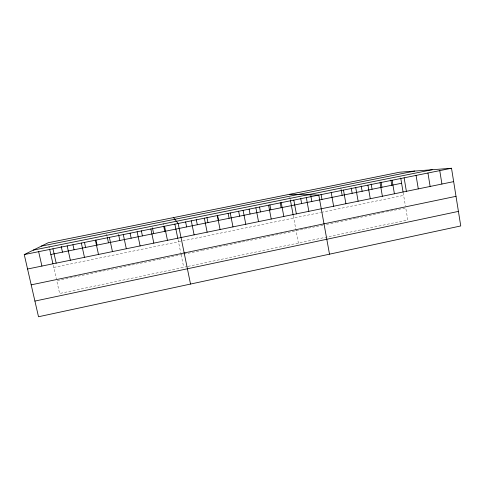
<?xml version="1.0" encoding="UTF-8"?>
<svg xmlns="http://www.w3.org/2000/svg" width="485" height="485" viewBox="0 0 485 485"><rect width="100%" height="100%" fill="white"/><g stroke="black" fill="none" stroke-linecap="round" stroke-linejoin="round"><path stroke-width="0.36" stroke-dasharray="2.42 1.82" d="M187.265 266.532L59.631 293.498L56.745 280.682L158.292 259.499M187.974 266.38L407.77 219.935L405.745 207.877L386.181 211.957M158.989 259.354L201.748 250.436M202.457 250.284L222.178 246.174M223.579 245.877L224.979 245.586M225.683 245.44L254.231 239.487M254.928 239.341L274.862 235.183M275.601 235.025L294.631 231.054M296.092 230.751L315.693 226.665M316.414 226.513L322.901 225.161M326.508 224.41L335.844 222.463M336.56 222.312L355.826 218.292M356.536 218.141L384.781 212.254M53.762 267.423L182.057 241.015M182.766 240.869L320.603 212.497M321.325 212.351L403.647 195.406M48.864 245.677L49.525 248.617M53.277 265.271L56.412 279.208M106.591 234.061L107.215 236.971M162.996 222.706L163.597 225.592M178.056 239.645L180.699 252.57M181.141 254.728L183.712 267.277M289.848 197.177L290.376 199.996M293.346 215.964L298.384 243.052M340.822 187.883L341.216 190.114M403.193 192.709L405.393 205.804"/><path stroke-width="0.73" d="M24.25 254.589L48.197 242.736L399.743 172.199L451.517 168.253L460.75 225.949L38.509 316.747L24.25 254.589L451.517 168.253M34.914 301.076L458.422 211.393M31.192 284.847L456.009 196.322M27.56 269.011L453.657 181.632M50.846 254.498L401.598 183.257M41.346 246.125L414.724 171.06M33.283 250.121L432.183 169.726M289.327 194.352L318.778 195.073L329.503 254.17M173.539 217.589L178.159 223.488L190.526 284.058M38.642 251.679L41.91 266.071M52.95 248.787L56.175 263.143M49.688 249.357L52.95 263.834M67.179 245.913L70.367 260.233M61.171 246.271L62.48 252.139M72.926 244.658L74.059 249.787M84.463 242.33L85.584 247.447M81.328 243.058L84.475 257.341M95.945 240.008L97.055 245.113M95.393 240.214L98.497 254.467M109.386 237.383L112.447 251.606M107.373 237.698L108.476 242.797M118.595 234.673L119.843 240.487M130.077 233.115L131.156 238.19M123.293 234.576L126.318 248.763M141.353 230.836L142.414 235.904M137.122 231.781L140.11 245.931M152.423 227.847L153.63 233.624M150.877 228.999L153.824 243.118M164.554 226.24L167.464 240.324M163.742 226.313L164.785 231.357M174.867 224.064L177.765 238.238M185.609 221.894L186.628 226.919M196.304 219.729L197.316 224.749M191.284 220.839L194.115 234.855M206.956 217.577L207.956 222.591M204.343 218.195L207.137 232.188M217.559 215.437L218.547 220.439M217.328 215.576L220.093 229.532M228.12 213.303L229.096 218.292M238.626 211.181L239.596 216.164M230.248 212.963L232.976 226.889M249.096 209.065L250.054 214.037M243.1 210.369L245.792 224.258M259.511 206.962L260.463 211.927M255.88 207.786L258.535 221.645M269.89 204.864L270.83 209.817M268.593 205.216L271.218 219.044M281.239 202.663L283.828 216.462M280.221 202.779L281.148 207.719M290.503 200.699L293.219 215.279M300.748 198.632L301.652 203.554M293.819 200.117L296.371 213.885M310.818 195.867L311.843 201.487M306.332 197.589L308.854 211.327M321.1 194.521L321.985 199.426M331.207 192.478L333.619 206.252M343.483 190.084L345.902 203.73M341.216 190.114L342.143 195.334M355.735 187.61L358.124 201.226M351.243 188.089L352.158 193.297M361.222 186.076L362.131 191.272M371.164 184.07L372.062 189.253M367.927 185.143L370.285 198.729M381.064 182.069L381.95 187.246M380.052 182.693L382.38 196.249M392.116 180.256L394.408 193.782M390.916 180.081L391.795 185.246M404.12 177.831L406.382 191.326M400.731 178.098L403.077 192.036M416.057 175.418L418.294 188.883M427.94 173.018L430.14 186.458M439.756 170.629L441.926 184.039"/></g></svg>
